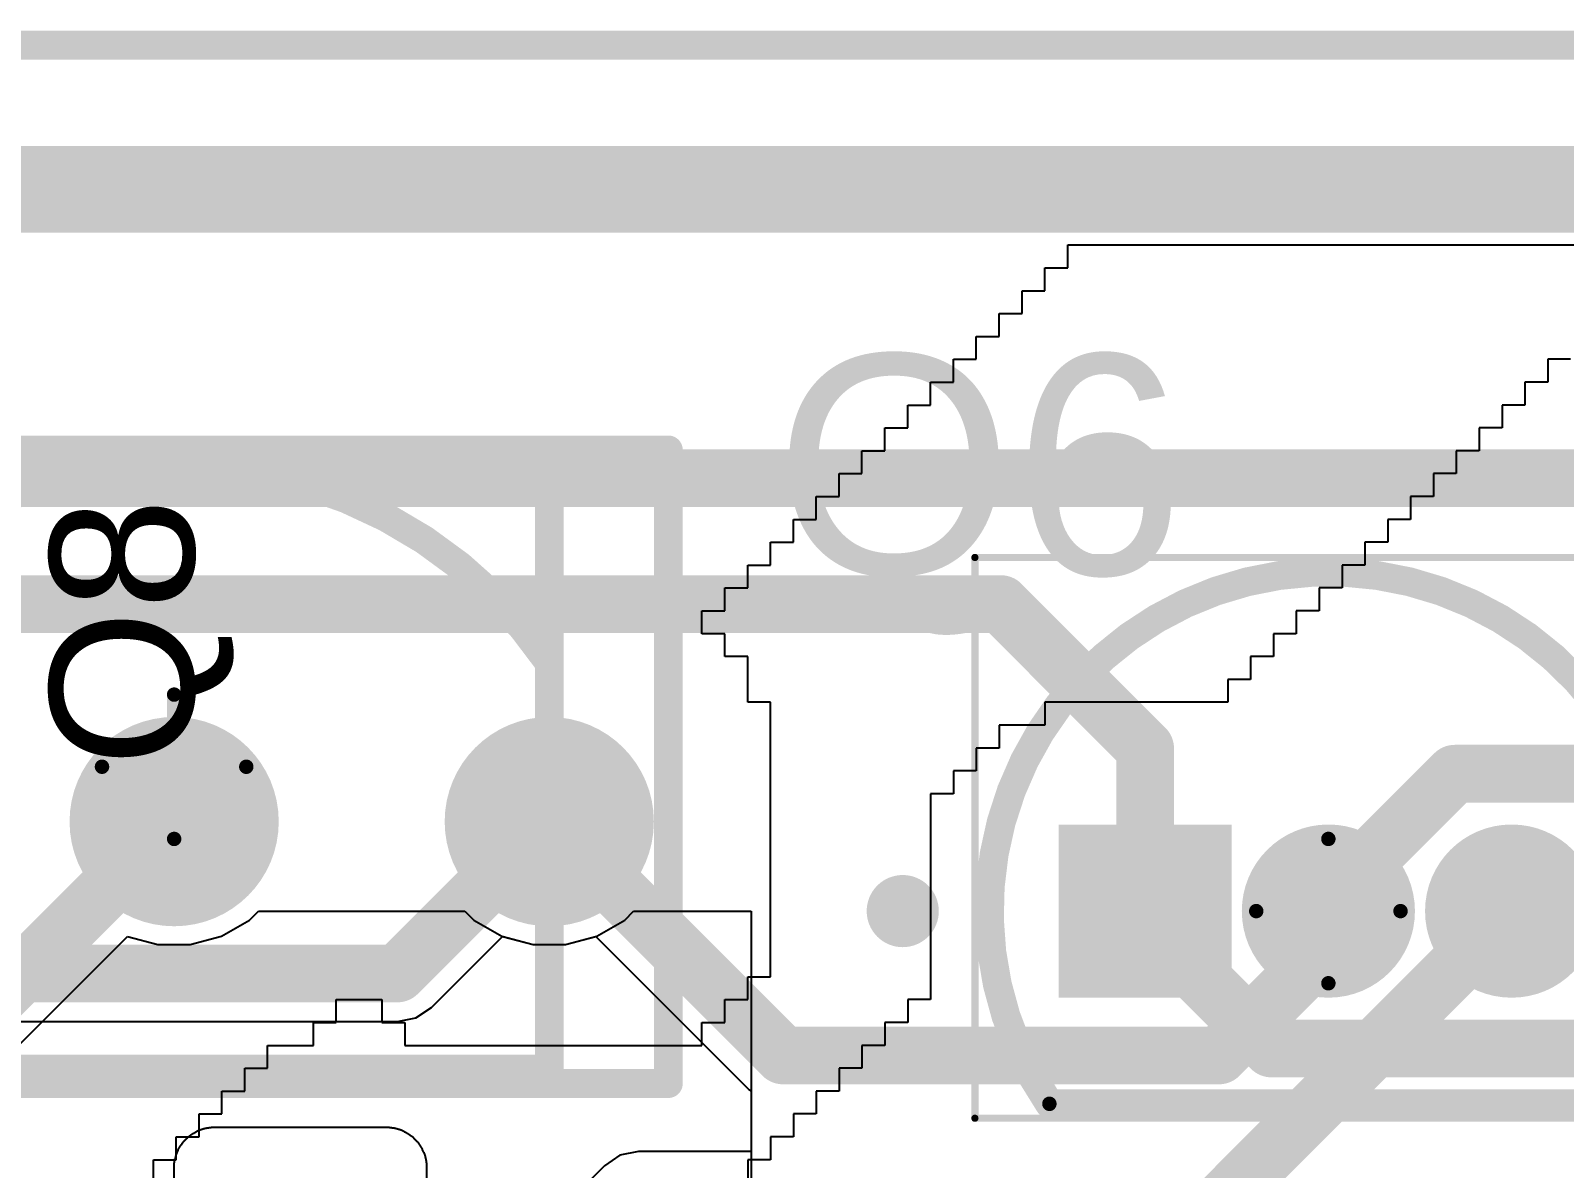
# Model space of a CAD drawing. Header units: inches. Extents: x 1.37 to 7.44, y 1.69 to 5.2.
# Drawn here: x 5.7483 to 6.1667, y 4.8905 to 5.2008 of the extents above; entities that cross this region are included whole.
import ezdxf

# ---------------------------------------------------------------- set-up
doc = ezdxf.new("R2010")
doc.units = ezdxf.units.IN
doc.header["$MEASUREMENT"] = 0
for name, color, linetype in [('Board', 216, 'Continuous'), ('Bottom Layer', 5, 'Continuous'), ('Bottom Overlay', 54, 'Continuous'), ('Bottom Solder', 6, 'Continuous'), ('Multi-Layer', 9, 'Continuous'), ('Pad Holes', 156, 'Continuous'), ('Top 3D Body', 56, 'Continuous'), ('Top Assembly', 56, 'Continuous'), ('Top Component Center', 56, 'Continuous'), ('Top Courtyard', 56, 'Continuous'), ('Top Layer', 1, 'Continuous'), ('Top Overlay', 2, 'Continuous'), ('Top Solder', 216, 'Continuous')]:
    doc.layers.add(name, color=color, linetype=linetype)
doc.styles.add('Arial', font='', dxfattribs={"height": 0.2})
doc.styles.get('Arial').set_extended_font_data('Arial')

# ---------------------------------------------------------------- blocks, each defined once
blk = doc.blocks.new('FP_135AR_MFG_6')
at = {"layer": 'Bottom Layer'}
blk.add_hatch(color=5, dxfattribs=at).paths.add_polyline_path([(-0.0435039, 0.1309055), (0.0135827, 0.1309055), (0.0135827, 0.0738189), (-0.0435039, 0.0738189)])
h = blk.add_hatch(color=5, dxfattribs=at)
edge = h.paths.add_edge_path()
edge.add_arc((-0.0149606, 0), 0.0285433, 0, 360)
h = blk.add_hatch(color=5, dxfattribs=at)
edge = h.paths.add_edge_path()
edge.add_arc((-0.0149606, -0.1023622), 0.0285433, 0, 360)
at = {"layer": 'Bottom Solder'}
blk.add_hatch(color=6, dxfattribs=at).paths.add_polyline_path([(-0.0435039, 0.1309055), (0.0135827, 0.1309055), (0.0135827, 0.0738189), (-0.0435039, 0.0738189)])
h = blk.add_hatch(color=6, dxfattribs=at)
edge = h.paths.add_edge_path()
edge.add_arc((-0.0149606, 0), 0.0285433, 0, 360)
h = blk.add_hatch(color=6, dxfattribs=at)
edge = h.paths.add_edge_path()
edge.add_arc((-0.0149606, -0.1023622), 0.0285433, 0, 360)
at = {"layer": 'Multi-Layer'}
blk.add_hatch(color=9, dxfattribs=at).paths.add_polyline_path([(-0.0435039, 0.1309055), (0.0135827, 0.1309055), (0.0135827, 0.0738189), (-0.0435039, 0.0738189)])
h = blk.add_hatch(color=9, dxfattribs=at)
edge = h.paths.add_edge_path()
edge.add_arc((-0.0149606, 0), 0.0285433, 0, 360)
h = blk.add_hatch(color=9, dxfattribs=at)
edge = h.paths.add_edge_path()
edge.add_arc((-0.0149606, -0.1023622), 0.0285433, 0, 360)
at = {"layer": 'Pad Holes'}
h = blk.add_hatch(color=7, dxfattribs=at)
edge = h.paths.add_edge_path()
edge.add_arc((-0.0149606, 0.1023622), 0.0187008, 0, 360)
h = blk.add_hatch(color=7, dxfattribs=at)
edge = h.paths.add_edge_path()
edge.add_arc((-0.0149606, 0), 0.0187008, 0, 360)
h = blk.add_hatch(color=7, dxfattribs=at)
edge = h.paths.add_edge_path()
edge.add_arc((-0.0149606, -0.1023622), 0.0187008, 0, 360)
at = {"layer": 'Top Layer'}
blk.add_hatch(color=1, dxfattribs=at).paths.add_polyline_path([(-0.0435039, 0.1309055), (0.0135827, 0.1309055), (0.0135827, 0.0738189), (-0.0435039, 0.0738189)])
h = blk.add_hatch(color=1, dxfattribs=at)
edge = h.paths.add_edge_path()
edge.add_arc((-0.0149606, 0), 0.0285433, 0, 360)
h = blk.add_hatch(color=1, dxfattribs=at)
edge = h.paths.add_edge_path()
edge.add_arc((-0.0149606, -0.1023622), 0.0285433, 0, 360)
at = {"layer": 'Top Solder'}
blk.add_hatch(color=216, dxfattribs=at).paths.add_polyline_path([(-0.0435039, 0.1309055), (0.0135827, 0.1309055), (0.0135827, 0.0738189), (-0.0435039, 0.0738189)])
h = blk.add_hatch(color=216, dxfattribs=at)
edge = h.paths.add_edge_path()
edge.add_arc((-0.0149606, 0), 0.0285433, 0, 360)
h = blk.add_hatch(color=216, dxfattribs=at)
edge = h.paths.add_edge_path()
edge.add_arc((-0.0149606, -0.1023622), 0.0285433, 0, 360)
at = {"layer": 'Top 3D Body'}
for points in [[(-0.0824803, 0.1023622, 0.007874, 0.007874, 0), (-0.0824803, -0.1023622, 0.007874, 0.007874, 0)], [(-0.0824803, 0.1023622, 0.007874, 0.007874, 0), (0.0824803, 0.1023622, 0.007874, 0.007874, 0)], [(0.0824803, 0.1023622, 0.007874, 0.007874, 0), (0.0824803, -0.1023622, 0.007874, 0.007874, 0)], [(-0.0824803, -0.1023622, 0.007874, 0.007874, 0), (0.0824803, -0.1023622, 0.007874, 0.007874, 0)]]:
    blk.add_lwpolyline(points, format="xyseb", dxfattribs=at)
for points in [[(-0.0844488, 0.1023622, 0.003937, 0.003937, 1), (-0.0805118, 0.1023622, 0.003937, 0.003937, 1)], [(-0.0844488, 0.1023622, 0.003937, 0.003937, 1), (-0.0805118, 0.1023622, 0.003937, 0.003937, 1)], [(0.0805118, 0.1023622, 0.003937, 0.003937, 1), (0.0844488, 0.1023622, 0.003937, 0.003937, 1)], [(0.0805118, 0.1023622, 0.003937, 0.003937, 1), (0.0844488, 0.1023622, 0.003937, 0.003937, 1)], [(-0.0844488, -0.1023622, 0.003937, 0.003937, 1), (-0.0805118, -0.1023622, 0.003937, 0.003937, 1)], [(-0.0844488, -0.1023622, 0.003937, 0.003937, 1), (-0.0805118, -0.1023622, 0.003937, 0.003937, 1)], [(0.0805118, -0.1023622, 0.003937, 0.003937, 1), (0.0844488, -0.1023622, 0.003937, 0.003937, 1)], [(0.0805118, -0.1023622, 0.003937, 0.003937, 1), (0.0844488, -0.1023622, 0.003937, 0.003937, 1)]]:
    blk.add_lwpolyline(points, format="xyseb", close=True, dxfattribs=at)
at = {"layer": 'Top Assembly'}
for points in [[(-0.0864173, 0.1348425, 0.007874, 0.007874, 0), (-0.0864173, -0.1348425, 0.007874, 0.007874, 0)], [(-0.0864173, 0.1348425, 0.007874, 0.007874, 0), (0.0864173, 0.1348425, 0.007874, 0.007874, 0)], [(0.0864173, 0.1348425, 0.007874, 0.007874, 0), (0.0864173, -0.1348425, 0.007874, 0.007874, 0)], [(-0.0864173, -0.1348425, 0.007874, 0.007874, 0), (0.0864173, -0.1348425, 0.007874, 0.007874, 0)]]:
    blk.add_lwpolyline(points, format="xyseb", dxfattribs=at)
for points in [[(-0.0883858, 0.1348425, 0.003937, 0.003937, 1), (-0.0844488, 0.1348425, 0.003937, 0.003937, 1)], [(-0.0883858, 0.1348425, 0.003937, 0.003937, 1), (-0.0844488, 0.1348425, 0.003937, 0.003937, 1)], [(0.0844488, 0.1348425, 0.003937, 0.003937, 1), (0.0883858, 0.1348425, 0.003937, 0.003937, 1)], [(0.0844488, 0.1348425, 0.003937, 0.003937, 1), (0.0883858, 0.1348425, 0.003937, 0.003937, 1)], [(-0.0883858, -0.1348425, 0.003937, 0.003937, 1), (-0.0844488, -0.1348425, 0.003937, 0.003937, 1)], [(-0.0883858, -0.1348425, 0.003937, 0.003937, 1), (-0.0844488, -0.1348425, 0.003937, 0.003937, 1)], [(0.0844488, -0.1348425, 0.003937, 0.003937, 1), (0.0883858, -0.1348425, 0.003937, 0.003937, 1)], [(0.0844488, -0.1348425, 0.003937, 0.003937, 1), (0.0883858, -0.1348425, 0.003937, 0.003937, 1)]]:
    blk.add_lwpolyline(points, format="xyseb", close=True, dxfattribs=at)
at = {"layer": 'Top Component Center'}
for points in [[(0, 0.019685, 0.003937, 0.003937, 0), (0, -0.019685, 0.003937, 0.003937, 0)], [(-0.019685, 0, 0.003937, 0.003937, 0), (0.019685, 0, 0.003937, 0.003937, 0)]]:
    blk.add_lwpolyline(points, format="xyseb", dxfattribs=at)
for points in [[(-0.0009842, 0.019685, 0.0019685, 0.0019685, 1), (0.0009842, 0.019685, 0.0019685, 0.0019685, 1)], [(-0.0206692, 0, 0.0019685, 0.0019685, 1), (-0.0187008, 0, 0.0019685, 0.0019685, 1)], [(0.0187008, 0, 0.0019685, 0.0019685, 1), (0.0206692, 0, 0.0019685, 0.0019685, 1)], [(-0.0009842, -0.019685, 0.0019685, 0.0019685, 1), (0.0009842, -0.019685, 0.0019685, 0.0019685, 1)]]:
    blk.add_lwpolyline(points, format="xyseb", close=True, dxfattribs=at)
at = {"layer": 'Top Courtyard'}
for points in [[(-0.0864173, 0.1348425, 0.007874, 0.007874, 0), (-0.0864173, -0.1348425, 0.007874, 0.007874, 0)], [(-0.0864173, 0.1348425, 0.007874, 0.007874, 0), (0.0864173, 0.1348425, 0.007874, 0.007874, 0)], [(0.0864173, 0.1348425, 0.007874, 0.007874, 0), (0.0864173, -0.1348425, 0.007874, 0.007874, 0)], [(-0.0864173, -0.1348425, 0.007874, 0.007874, 0), (0.0864173, -0.1348425, 0.007874, 0.007874, 0)]]:
    blk.add_lwpolyline(points, format="xyseb", dxfattribs=at)
for points in [[(-0.0883858, 0.1348425, 0.003937, 0.003937, 1), (-0.0844488, 0.1348425, 0.003937, 0.003937, 1)], [(-0.0883858, 0.1348425, 0.003937, 0.003937, 1), (-0.0844488, 0.1348425, 0.003937, 0.003937, 1)], [(0.0844488, 0.1348425, 0.003937, 0.003937, 1), (0.0883858, 0.1348425, 0.003937, 0.003937, 1)], [(0.0844488, 0.1348425, 0.003937, 0.003937, 1), (0.0883858, 0.1348425, 0.003937, 0.003937, 1)], [(-0.0883858, -0.1348425, 0.003937, 0.003937, 1), (-0.0844488, -0.1348425, 0.003937, 0.003937, 1)], [(-0.0883858, -0.1348425, 0.003937, 0.003937, 1), (-0.0844488, -0.1348425, 0.003937, 0.003937, 1)], [(0.0844488, -0.1348425, 0.003937, 0.003937, 1), (0.0883858, -0.1348425, 0.003937, 0.003937, 1)], [(0.0844488, -0.1348425, 0.003937, 0.003937, 1), (0.0883858, -0.1348425, 0.003937, 0.003937, 1)]]:
    blk.add_lwpolyline(points, format="xyseb", close=True, dxfattribs=at)
at = {"layer": 'Top Overlay'}
for points in [[(-0.0824803, 0.1023622, 0.007874, 0.007874, 0), (-0.0824803, -0.1023622, 0.007874, 0.007874, 0)], [(-0.0824803, 0.1023622, 0.007874, 0.007874, 0), (-0.0582677, 0.1023622, 0.007874, 0.007874, 0)], [(0.0283464, 0.1023621, 0.007874, 0.007874, -0.5275599316019753), (0.0283464, -0.1023621, 0.007874, 0.007874, 0)], [(-0.0824803, -0.1023622, 0.007874, 0.007874, 0), (-0.0582677, -0.1023622, 0.007874, 0.007874, 0)]]:
    blk.add_lwpolyline(points, format="xyseb", dxfattribs=at)
for points in [[(-0.0844488, 0.1023622, 0.003937, 0.003937, 1), (-0.0805118, 0.1023622, 0.003937, 0.003937, 1)], [(-0.0844488, 0.1023622, 0.003937, 0.003937, 1), (-0.0805118, 0.1023622, 0.003937, 0.003937, 1)], [(-0.0602362, 0.1023622, 0.003937, 0.003937, 1), (-0.0562992, 0.1023622, 0.003937, 0.003937, 1)], [(0.0263779, 0.1023621, 0.003937, 0.003937, 1), (0.0303149, 0.1023621, 0.003937, 0.003937, 1)], [(-0.0844488, -0.1023622, 0.003937, 0.003937, 1), (-0.0805118, -0.1023622, 0.003937, 0.003937, 1)], [(-0.0844488, -0.1023622, 0.003937, 0.003937, 1), (-0.0805118, -0.1023622, 0.003937, 0.003937, 1)], [(-0.0602362, -0.1023622, 0.003937, 0.003937, 1), (-0.0562992, -0.1023622, 0.003937, 0.003937, 1)], [(0.0263779, -0.1023621, 0.003937, 0.003937, 1), (0.0303149, -0.1023621, 0.003937, 0.003937, 1)]]:
    blk.add_lwpolyline(points, format="xyseb", close=True, dxfattribs=at)
at = {"layer": 'Top Assembly', "style": 'Arial'}
blk.add_text('Q8', height=0.0393701, dxfattribs=at).set_placement((0, -0.0054456))
blk = doc.blocks.new('ONSC_TO_92_3_29_11_8')
at = {"layer": 'Bottom Layer'}
blk.add_hatch(color=5, dxfattribs=at).paths.add_polyline_path([(-0.0293307, -0.0206693), (-0.0706693, -0.0206693), (-0.0706693, 0.0206693), (-0.0293307, 0.0206693)])
h = blk.add_hatch(color=5, dxfattribs=at)
edge = h.paths.add_edge_path()
edge.add_arc((0, 0), 0.0206693, 0, 360)
h = blk.add_hatch(color=5, dxfattribs=at)
edge = h.paths.add_edge_path()
edge.add_arc((0.05, 0), 0.0206693, 0, 360)
at = {"layer": 'Bottom Solder'}
blk.add_hatch(color=6, dxfattribs=at).paths.add_polyline_path([(-0.0263779, -0.0236221), (-0.0736221, -0.0236221), (-0.0736221, 0.0236221), (-0.0263779, 0.0236221)])
h = blk.add_hatch(color=6, dxfattribs=at)
edge = h.paths.add_edge_path()
edge.add_arc((0, 0), 0.0236221, 0, 360)
h = blk.add_hatch(color=6, dxfattribs=at)
edge = h.paths.add_edge_path()
edge.add_arc((0.05, 0), 0.0236221, 0, 360)
at = {"layer": 'Multi-Layer'}
blk.add_hatch(color=9, dxfattribs=at).paths.add_polyline_path([(-0.0293307, -0.0206693), (-0.0706693, -0.0206693), (-0.0706693, 0.0206693), (-0.0293307, 0.0206693)])
h = blk.add_hatch(color=9, dxfattribs=at)
edge = h.paths.add_edge_path()
edge.add_arc((0, 0), 0.0206693, 0, 360)
h = blk.add_hatch(color=9, dxfattribs=at)
edge = h.paths.add_edge_path()
edge.add_arc((0.05, 0), 0.0206693, 0, 360)
at = {"layer": 'Pad Holes'}
h = blk.add_hatch(color=7, dxfattribs=at)
edge = h.paths.add_edge_path()
edge.add_arc((-0.05, 0), 0.015748, 0, 360)
h = blk.add_hatch(color=7, dxfattribs=at)
edge = h.paths.add_edge_path()
edge.add_arc((0, 0), 0.015748, 0, 360)
h = blk.add_hatch(color=7, dxfattribs=at)
edge = h.paths.add_edge_path()
edge.add_arc((0.05, 0), 0.015748, 0, 360)
at = {"layer": 'Top Layer'}
blk.add_hatch(color=1, dxfattribs=at).paths.add_polyline_path([(-0.0293307, -0.0206693), (-0.0706693, -0.0206693), (-0.0706693, 0.0206693), (-0.0293307, 0.0206693)])
h = blk.add_hatch(color=1, dxfattribs=at)
edge = h.paths.add_edge_path()
edge.add_arc((0, 0), 0.0206693, 0, 360)
h = blk.add_hatch(color=1, dxfattribs=at)
edge = h.paths.add_edge_path()
edge.add_arc((0.05, 0), 0.0206693, 0, 360)
at = {"layer": 'Top Solder'}
blk.add_hatch(color=216, dxfattribs=at).paths.add_polyline_path([(-0.0263779, -0.0236221), (-0.0736221, -0.0236221), (-0.0736221, 0.0236221), (-0.0263779, 0.0236221)])
h = blk.add_hatch(color=216, dxfattribs=at)
edge = h.paths.add_edge_path()
edge.add_arc((0, 0), 0.0236221, 0, 360)
h = blk.add_hatch(color=216, dxfattribs=at)
edge = h.paths.add_edge_path()
edge.add_arc((0.05, 0), 0.0236221, 0, 360)
at = {"layer": 'Top 3D Body'}
for points in [[(-0.0761282, -0.0525774, 0.003937, 0.003937, -1.90576780949192), (0.0761368, -0.052565, 0.003937, 0.003937, 0)], [(-0.0761282, -0.0525591, 0.003937, 0.003937, 0), (0.0761282, -0.0525591, 0.003937, 0.003937, 0)]]:
    blk.add_lwpolyline(points, format="xyseb", dxfattribs=at)
for points in [[(-0.0771124, -0.0525591, 0.0019685, 0.0019685, 1), (-0.075144, -0.0525591, 0.0019685, 0.0019685, 1)], [(-0.0771124, -0.0525774, 0.0019685, 0.0019685, 1), (-0.075144, -0.0525774, 0.0019685, 0.0019685, 1)], [(0.075144, -0.0525591, 0.0019685, 0.0019685, 1), (0.0771124, -0.0525591, 0.0019685, 0.0019685, 1)], [(0.0751526, -0.052565, 0.0019685, 0.0019685, 1), (0.077121, -0.052565, 0.0019685, 0.0019685, 1)]]:
    blk.add_lwpolyline(points, format="xyseb", close=True, dxfattribs=at)
at = {"layer": 'Top Courtyard'}
for points in [[(-0.0964567, 0.0964567, 0.0019685, 0.0019685, 0), (0.0964567, 0.0964567, 0.0019685, 0.0019685, 0)], [(-0.0964567, -0.0564961, 0.0019685, 0.0019685, 0), (-0.0964567, 0.0964567, 0.0019685, 0.0019685, 0)], [(0.0964567, -0.0564961, 0.0019685, 0.0019685, 0), (0.0964567, 0.0964567, 0.0019685, 0.0019685, 0)], [(0, -0.019685, 0.003937, 0.003937, 0), (0, 0.019685, 0.003937, 0.003937, 0)], [(-0.019685, 0, 0.003937, 0.003937, 0), (0.019685, 0, 0.003937, 0.003937, 0)], [(-0.0964567, -0.0564961, 0.0019685, 0.0019685, 0), (0.0964567, -0.0564961, 0.0019685, 0.0019685, 0)]]:
    blk.add_lwpolyline(points, format="xyseb", dxfattribs=at)
for points in [[(-0.0969488, 0.0964567, 0.0009842, 0.0009842, 1), (-0.0959646, 0.0964567, 0.0009842, 0.0009842, 1)], [(-0.0969488, 0.0964567, 0.0009842, 0.0009842, 1), (-0.0959646, 0.0964567, 0.0009842, 0.0009842, 1)], [(0.0959646, 0.0964567, 0.0009842, 0.0009842, 1), (0.0969488, 0.0964567, 0.0009842, 0.0009842, 1)], [(0.0959646, 0.0964567, 0.0009842, 0.0009842, 1), (0.0969488, 0.0964567, 0.0009842, 0.0009842, 1)], [(-0.0009842, 0.019685, 0.0019685, 0.0019685, 1), (0.0009842, 0.019685, 0.0019685, 0.0019685, 1)], [(-0.0206692, 0, 0.0019685, 0.0019685, 1), (-0.0187008, 0, 0.0019685, 0.0019685, 1)], [(0.0187008, 0, 0.0019685, 0.0019685, 1), (0.0206692, 0, 0.0019685, 0.0019685, 1)], [(-0.0009842, -0.019685, 0.0019685, 0.0019685, 1), (0.0009842, -0.019685, 0.0019685, 0.0019685, 1)], [(-0.0969488, -0.0564961, 0.0009842, 0.0009842, 1), (-0.0959646, -0.0564961, 0.0009842, 0.0009842, 1)], [(-0.0969488, -0.0564961, 0.0009842, 0.0009842, 1), (-0.0959646, -0.0564961, 0.0009842, 0.0009842, 1)], [(0.0959646, -0.0564961, 0.0009842, 0.0009842, 1), (0.0969488, -0.0564961, 0.0009842, 0.0009842, 1)], [(0.0959646, -0.0564961, 0.0009842, 0.0009842, 1), (0.0969488, -0.0564961, 0.0009842, 0.0009842, 1)]]:
    blk.add_lwpolyline(points, format="xyseb", close=True, dxfattribs=at)
at = {"layer": 'Top Overlay'}
for points in [[(-0.0761282, -0.0525774, 0.007874, 0.007874, -1.90576780949192), (0.0761368, -0.052565, 0.007874, 0.007874, 0)], [(-0.0761282, -0.0525591, 0.007874, 0.007874, 0), (0.0761282, -0.0525591, 0.007874, 0.007874, 0)]]:
    blk.add_lwpolyline(points, format="xyseb", dxfattribs=at)
for points in [[(-0.1112204, 0, 0.0098425, 0.0098425, 1), (-0.121063, 0, 0.0098425, 0.0098425, 1)], [(-0.1235236, 0, 0.0049212, 0.0049212, 1), (-0.1186024, 0, 0.0049212, 0.0049212, 1)], [(-0.113681, 0, 0.0049212, 0.0049212, 1), (-0.1087598, 0, 0.0049212, 0.0049212, 1)], [(-0.0780967, -0.0525591, 0.003937, 0.003937, 1), (-0.0741597, -0.0525591, 0.003937, 0.003937, 1)], [(-0.0780967, -0.0525774, 0.003937, 0.003937, 1), (-0.0741597, -0.0525774, 0.003937, 0.003937, 1)], [(0.0741597, -0.0525591, 0.003937, 0.003937, 1), (0.0780967, -0.0525591, 0.003937, 0.003937, 1)], [(0.0741683, -0.052565, 0.003937, 0.003937, 1), (0.0781053, -0.052565, 0.003937, 0.003937, 1)]]:
    blk.add_lwpolyline(points, format="xyseb", close=True, dxfattribs=at)

msp = doc.modelspace()

# ---------------------------------------------------------------- linework, layer by layer
at = {"layer": 'Board'}
msp.add_lwpolyline([(3.8188976, 5.1968504, 0.007874, 0.007874, 0), (7.4409449, 5.1968504, 0.007874, 0.007874, 0)], format="xyseb", dxfattribs=at)
at = {"layer": 'Bottom Layer'}
for p, q in [((5.8576281, 4.9343405), (5.8770162, 4.9537286)), ((5.8770162, 4.9537286), (5.8853477, 4.9514961)), ((5.8853477, 4.9514961), (5.8941799, 4.9514961)), ((5.8941799, 4.9514961), (5.9025114, 4.9537286)), ((5.9025114, 4.9537286), (5.9442618, 4.9119782)), ((5.8533697, 4.9314951), (5.8576281, 4.9343405)), ((5.5181889, 4.9304959), (5.8483465, 4.9304959)), ((5.8483465, 4.9304959), (5.8533697, 4.9314951)), ((5.9442618, 4.9119782), (5.9448819, 4.9115639)), ((5.9448819, 4.9115639), (5.9448819, 4.895016)), ((5.9090538, 4.8940168), (5.9047954, 4.8911715)), ((5.914077, 4.895016), (5.9090538, 4.8940168)), ((5.9448819, 4.895016), (5.914077, 4.895016)), ((5.9047954, 4.8911715), (5.5646847, 4.5510607))]:
    msp.add_line(p, q, dxfattribs=at)
for points in [[(4.6956693, 5.0787402, 0.015748, 0.015748, 0), (7.1259843, 5.0787402, 0.015748, 0.015748, 0)], [(5.201188, 5.0443701, 0.015748, 0.015748, 0), (6.0130128, 5.0443701, 0.015748, 0.015748, 0)], [(6.0130128, 5.0443701, 0.015748, 0.015748, 0), (6.0523622, 5.0050207, 0.015748, 0.015748, 0)], [(6.0523622, 4.9606299, 0.015748, 0.015748, 0), (6.0523622, 5.0050207, 0.015748, 0.015748, 0)], [(5.8483465, 4.9436221, 0.015748, 0.015748, 0), (5.8897638, 4.9850394, 0.015748, 0.015748, 0)], [(5.8897638, 4.9850394, 0.015748, 0.015748, 0), (5.9535434, 4.9212598, 0.015748, 0.015748, 0)], [(6.0736221, 4.8818898, 0.015748, 0.015748, 0), (6.1523621, 4.9606298, 0.015748, 0.015748, 0)], [(6.0974657, 4.9557334, 0.015748, 0.015748, 0), (6.1023622, 4.9606299, 0.015748, 0.015748, 0)], [(6.1523621, 4.9606298, 0.015748, 0.015748, 0), (6.1523622, 4.9606298, 0.015748, 0.015748, 0)], [(6.0974657, 4.9461883, 0.015748, 0.015748, 0), (6.0974657, 4.9557334, 0.015748, 0.015748, 0)], [(5.5181889, 4.9436221, 0.015748, 0.015748, 0), (5.8483465, 4.9436221, 0.015748, 0.015748, 0)], [(6.0725372, 4.9212598, 0.015748, 0.015748, 0), (6.0974657, 4.9461883, 0.015748, 0.015748, 0)], [(5.9535434, 4.9212598, 0.015748, 0.015748, 0), (6.0725372, 4.9212598, 0.015748, 0.015748, 0)]]:
    msp.add_lwpolyline(points, format="xyseb", dxfattribs=at)
for points in [[(6.0090758, 5.0443701, 0.007874, 0.007874, 1), (6.0169498, 5.0443701, 0.007874, 0.007874, 1)], [(6.0090758, 5.0443701, 0.007874, 0.007874, 1), (6.0169498, 5.0443701, 0.007874, 0.007874, 1)], [(6.0484252, 5.0050207, 0.007874, 0.007874, 1), (6.0562992, 5.0050207, 0.007874, 0.007874, 1)], [(6.0484252, 5.0050207, 0.007874, 0.007874, 1), (6.0562992, 5.0050207, 0.007874, 0.007874, 1)], [(5.8858268, 4.9850394, 0.007874, 0.007874, 1), (5.8937008, 4.9850394, 0.007874, 0.007874, 1)], [(5.8858268, 4.9850394, 0.007874, 0.007874, 1), (5.8937008, 4.9850394, 0.007874, 0.007874, 1)], [(6.0484252, 4.9606299, 0.007874, 0.007874, 1), (6.0562992, 4.9606299, 0.007874, 0.007874, 1)], [(6.0984252, 4.9606299, 0.007874, 0.007874, 1), (6.1062992, 4.9606299, 0.007874, 0.007874, 1)], [(6.1484251, 4.9606298, 0.007874, 0.007874, 1), (6.1562991, 4.9606298, 0.007874, 0.007874, 1)], [(6.1484251, 4.9606298, 0.007874, 0.007874, 1), (6.1562991, 4.9606298, 0.007874, 0.007874, 1)], [(6.1484252, 4.9606298, 0.007874, 0.007874, 1), (6.1562992, 4.9606298, 0.007874, 0.007874, 1)], [(6.0935287, 4.9557334, 0.007874, 0.007874, 1), (6.1014027, 4.9557334, 0.007874, 0.007874, 1)], [(6.0935287, 4.9557334, 0.007874, 0.007874, 1), (6.1014027, 4.9557334, 0.007874, 0.007874, 1)], [(5.8444095, 4.9436221, 0.007874, 0.007874, 1), (5.8522835, 4.9436221, 0.007874, 0.007874, 1)], [(5.8444095, 4.9436221, 0.007874, 0.007874, 1), (5.8522835, 4.9436221, 0.007874, 0.007874, 1)], [(6.0935287, 4.9461883, 0.007874, 0.007874, 1), (6.1014027, 4.9461883, 0.007874, 0.007874, 1)], [(6.0935287, 4.9461883, 0.007874, 0.007874, 1), (6.1014027, 4.9461883, 0.007874, 0.007874, 1)], [(5.9496064, 4.9212598, 0.007874, 0.007874, 1), (5.9574804, 4.9212598, 0.007874, 0.007874, 1)], [(5.9496064, 4.9212598, 0.007874, 0.007874, 1), (5.9574804, 4.9212598, 0.007874, 0.007874, 1)], [(6.0686002, 4.9212598, 0.007874, 0.007874, 1), (6.0764742, 4.9212598, 0.007874, 0.007874, 1)], [(6.0686002, 4.9212598, 0.007874, 0.007874, 1), (6.0764742, 4.9212598, 0.007874, 0.007874, 1)]]:
    msp.add_lwpolyline(points, format="xyseb", close=True, dxfattribs=at)
at = {"layer": 'Bottom Overlay'}
for p, q in [((6.0312369, 5.1360941), (6.0312369, 5.1423317)), ((6.0312369, 5.1423317), (6.1934157, 5.1423317)), ((6.0249992, 5.1298565), (6.0249992, 5.1360941)), ((6.0249992, 5.1360941), (6.0312369, 5.1360941)), ((6.0187616, 5.1236188), (6.0187616, 5.1298565)), ((6.0187616, 5.1298565), (6.0249992, 5.1298565)), ((6.0125239, 5.1173812), (6.0125239, 5.1236188)), ((6.0125239, 5.1236188), (6.0187616, 5.1236188)), ((6.0062863, 5.1111435), (6.0062863, 5.1173812)), ((6.0062863, 5.1173812), (6.0125239, 5.1173812)), ((6.0000486, 5.1049059), (6.0000486, 5.1111435)), ((6.0000486, 5.1111435), (6.0062863, 5.1111435)), ((6.1684651, 5.1111435), (6.1622274, 5.1111435)), ((6.1622274, 5.1111435), (6.1622274, 5.1049059)), ((5.993811, 5.0986682), (5.993811, 5.1049059)), ((5.993811, 5.1049059), (6.0000486, 5.1049059)), ((6.1622274, 5.1049059), (6.1559898, 5.1049059)), ((6.1559898, 5.1049059), (6.1559898, 5.0986682)), ((5.9875733, 5.0924306), (5.9875733, 5.0986682)), ((5.9875733, 5.0986682), (5.993811, 5.0986682)), ((6.1559898, 5.0986682), (6.1497521, 5.0986682)), ((6.1497521, 5.0986682), (6.1497521, 5.0924306)), ((5.9813357, 5.0861929), (5.9813357, 5.0924306)), ((5.9813357, 5.0924306), (5.9875733, 5.0924306)), ((6.1497521, 5.0924306), (6.1435145, 5.0924306)), ((6.1435145, 5.0924306), (6.1435145, 5.0861929)), ((5.975098, 5.0799553), (5.975098, 5.0861929)), ((5.975098, 5.0861929), (5.9813357, 5.0861929)), ((6.1435145, 5.0861929), (6.1372768, 5.0861929)), ((6.1372768, 5.0861929), (6.1372768, 5.0799553)), ((5.9688604, 5.0737176), (5.9688604, 5.0799553)), ((5.9688604, 5.0799553), (5.975098, 5.0799553)), ((6.1372768, 5.0799553), (6.1310392, 5.0799553)), ((6.1310392, 5.0799553), (6.1310392, 5.0737176)), ((5.9626228, 5.06748), (5.9626228, 5.0737176)), ((5.9626228, 5.0737176), (5.9688604, 5.0737176)), ((6.1310392, 5.0737176), (6.1248016, 5.0737176)), ((6.1248016, 5.0737176), (6.1248016, 5.06748)), ((5.9563851, 5.0612423), (5.9563851, 5.06748)), ((5.9563851, 5.06748), (5.9626228, 5.06748)), ((6.1248016, 5.06748), (6.1185639, 5.06748)), ((6.1185639, 5.06748), (6.1185639, 5.0612423)), ((5.9501475, 5.0550047), (5.9501475, 5.0612423)), ((5.9501475, 5.0612423), (5.9563851, 5.0612423)), ((6.1185639, 5.0612423), (6.1123263, 5.0612423)), ((6.1123263, 5.0612423), (6.1123263, 5.0550047)), ((5.9439098, 5.0487671), (5.9439098, 5.0550047)), ((5.9439098, 5.0550047), (5.9501475, 5.0550047)), ((6.1123263, 5.0550047), (6.1060886, 5.0550047)), ((6.1060886, 5.0550047), (6.1060886, 5.0487671)), ((5.9376722, 5.0425294), (5.9376722, 5.0487671)), ((5.9376722, 5.0487671), (5.9439098, 5.0487671)), ((6.1060886, 5.0487671), (6.099851, 5.0487671)), ((6.099851, 5.0487671), (6.099851, 5.0425294)), ((5.9314345, 5.0362918), (5.9314345, 5.0425294)), ((5.9314345, 5.0425294), (5.9376722, 5.0425294)), ((6.099851, 5.0425294), (6.0936133, 5.0425294)), ((6.0936133, 5.0425294), (6.0936133, 5.0362918)), ((5.9376722, 5.0362918), (5.9314345, 5.0362918)), ((5.9376722, 5.0300541), (5.9376722, 5.0362918)), ((6.0936133, 5.0362918), (6.0873757, 5.0362918)), ((6.0873757, 5.0362918), (6.0873757, 5.0300541)), ((5.9439098, 5.0300541), (5.9376722, 5.0300541)), ((5.9439098, 5.0175788), (5.9439098, 5.0300541)), ((6.0873757, 5.0300541), (6.081138, 5.0300541)), ((6.081138, 5.0300541), (6.081138, 5.0238165)), ((6.081138, 5.0238165), (6.0749004, 5.0238165)), ((6.0749004, 5.0238165), (6.0749004, 5.0175788)), ((5.9501475, 5.0175788), (5.9439098, 5.0175788)), ((5.9501475, 4.9427271), (5.9501475, 5.0175788)), ((6.0749004, 5.0175788), (6.0249992, 5.0175788)), ((6.0249992, 5.0175788), (6.0249992, 5.0113412)), ((6.0249992, 5.0113412), (6.0125239, 5.0113412)), ((6.0125239, 5.0113412), (6.0125239, 5.0051035)), ((6.0125239, 5.0051035), (6.0062863, 5.0051035)), ((6.0062863, 5.0051035), (6.0062863, 4.9988659)), ((6.0062863, 4.9988659), (6.0000486, 4.9988659)), ((6.0000486, 4.9988659), (6.0000486, 4.9926282)), ((6.0000486, 4.9926282), (5.993811, 4.9926282)), ((5.993811, 4.9926282), (5.993811, 4.9364894)), ((5.9439098, 4.9364894), (5.9439098, 4.9427271)), ((5.9439098, 4.9427271), (5.9501475, 4.9427271)), ((5.8316322, 4.9302518), (5.8316322, 4.9364894)), ((5.8316322, 4.9364894), (5.8441075, 4.9364894)), ((5.8441075, 4.9364894), (5.8441075, 4.9302518)), ((5.9376722, 4.9302518), (5.9376722, 4.9364894)), ((5.9376722, 4.9364894), (5.9439098, 4.9364894)), ((5.993811, 4.9364894), (5.9875733, 4.9364894)), ((5.9875733, 4.9364894), (5.9875733, 4.9302518)), ((5.8253945, 4.9240141), (5.8253945, 4.9302518)), ((5.8253945, 4.9302518), (5.8316322, 4.9302518)), ((5.8441075, 4.9302518), (5.8503451, 4.9302518)), ((5.8503451, 4.9302518), (5.8503451, 4.9240141)), ((5.9314345, 4.9240141), (5.9314345, 4.9302518)), ((5.9314345, 4.9302518), (5.9376722, 4.9302518)), ((5.9875733, 4.9302518), (5.9813357, 4.9302518)), ((5.9813357, 4.9302518), (5.9813357, 4.9240141)), ((5.8129192, 4.9177765), (5.8129192, 4.9240141)), ((5.8129192, 4.9240141), (5.8253945, 4.9240141)), ((5.8503451, 4.9240141), (5.9314345, 4.9240141)), ((5.9813357, 4.9240141), (5.975098, 4.9240141)), ((5.975098, 4.9240141), (5.975098, 4.9177765)), ((5.8066816, 4.9115388), (5.8066816, 4.9177765)), ((5.8066816, 4.9177765), (5.8129192, 4.9177765)), ((5.975098, 4.9177765), (5.9688604, 4.9177765)), ((5.9688604, 4.9177765), (5.9688604, 4.9115388)), ((5.800444, 4.9053012), (5.800444, 4.9115388)), ((5.800444, 4.9115388), (5.8066816, 4.9115388)), ((5.9688604, 4.9115388), (5.9626228, 4.9115388)), ((5.9626228, 4.9115388), (5.9626228, 4.9053012)), ((5.7942063, 4.8990635), (5.7942063, 4.9053012)), ((5.7942063, 4.9053012), (5.800444, 4.9053012)), ((5.9626228, 4.9053012), (5.9563851, 4.9053012)), ((5.9563851, 4.9053012), (5.9563851, 4.8990635)), ((5.7879687, 4.8928259), (5.7879687, 4.8990635)), ((5.7879687, 4.8990635), (5.7942063, 4.8990635)), ((5.9563851, 4.8990635), (5.9501475, 4.8990635)), ((5.9501475, 4.8990635), (5.9501475, 4.8928259)), ((5.781731, 4.8865883), (5.781731, 4.8928259)), ((5.781731, 4.8928259), (5.7879687, 4.8928259)), ((5.9501475, 4.8928259), (5.9439098, 4.8928259)), ((5.9439098, 4.8928259), (5.9439098, 4.8865883))]:
    msp.add_line(p, q, dxfattribs=at)
at = {"layer": 'Top Layer'}
for p, q in [((5.8079976, 4.9581981), (5.8104294, 4.9606299)), ((5.8104294, 4.9606299), (5.866736, 4.9606299)), ((5.866736, 4.9606299), (5.8691678, 4.9581981)), ((5.9103598, 4.9581981), (5.9127916, 4.9606299)), ((5.9127916, 4.9606299), (5.9448819, 4.9606299)), ((5.9448819, 4.9606299), (5.9448819, 4.8153703)), ((5.8003488, 4.9537821), (5.8079976, 4.9581981)), ((5.8691678, 4.9581981), (5.8768166, 4.9537821)), ((5.902711, 4.9537821), (5.9103598, 4.9581981)), ((5.6935336, 4.8726082), (5.7746541, 4.9537286)), ((5.7746541, 4.9537286), (5.7829855, 4.9514961)), ((5.7829855, 4.9514961), (5.7918177, 4.9514961)), ((5.7918177, 4.9514961), (5.8003488, 4.9537821)), ((5.8768166, 4.9537821), (5.8853477, 4.9514961)), ((5.8853477, 4.9514961), (5.8941799, 4.9514961)), ((5.8941799, 4.9514961), (5.902711, 4.9537821))]:
    msp.add_line(p, q, dxfattribs=at)
for points in [[(6.1023622, 4.963635, 0.015748, 0.015748, 0), (6.1368374, 4.9981102, 0.015748, 0.015748, 0)], [(6.1368374, 4.9981102, 0.015748, 0.015748, 0), (6.3158418, 4.9981102, 0.015748, 0.015748, 0)], [(5.684252, 4.8818898, 0.015748, 0.015748, 0), (5.7874016, 4.9850394, 0.015748, 0.015748, 0)], [(6.0523622, 4.9606299, 0.015748, 0.015748, 0), (6.0612205, 4.9517716, 0.015748, 0.015748, 0)], [(6.1023622, 4.9606299, 0.015748, 0.015748, 0), (6.1023622, 4.963635, 0.015748, 0.015748, 0)], [(6.0612205, 4.948767, 0.015748, 0.015748, 0), (6.0612205, 4.9517716, 0.015748, 0.015748, 0)], [(6.0612205, 4.948767, 0.015748, 0.015748, 0), (6.0868379, 4.9231496, 0.015748, 0.015748, 0)], [(6.0868379, 4.9231496, 0.015748, 0.015748, 0), (6.1842257, 4.9231496, 0.015748, 0.015748, 0)]]:
    msp.add_lwpolyline(points, format="xyseb", dxfattribs=at)
for points in [[(6.1329004, 4.9981102, 0.007874, 0.007874, 1), (6.1407744, 4.9981102, 0.007874, 0.007874, 1)], [(6.1329004, 4.9981102, 0.007874, 0.007874, 1), (6.1407744, 4.9981102, 0.007874, 0.007874, 1)], [(5.7834646, 4.9850394, 0.007874, 0.007874, 1), (5.7913386, 4.9850394, 0.007874, 0.007874, 1)], [(6.0484252, 4.9606299, 0.007874, 0.007874, 1), (6.0562992, 4.9606299, 0.007874, 0.007874, 1)], [(6.0984252, 4.963635, 0.007874, 0.007874, 1), (6.1062992, 4.963635, 0.007874, 0.007874, 1)], [(6.0984252, 4.963635, 0.007874, 0.007874, 1), (6.1062992, 4.963635, 0.007874, 0.007874, 1)], [(6.0984252, 4.9606299, 0.007874, 0.007874, 1), (6.1062992, 4.9606299, 0.007874, 0.007874, 1)], [(6.0572835, 4.9517716, 0.007874, 0.007874, 1), (6.0651575, 4.9517716, 0.007874, 0.007874, 1)], [(6.0572835, 4.9517716, 0.007874, 0.007874, 1), (6.0651575, 4.9517716, 0.007874, 0.007874, 1)], [(6.0572835, 4.948767, 0.007874, 0.007874, 1), (6.0651575, 4.948767, 0.007874, 0.007874, 1)], [(6.0572835, 4.948767, 0.007874, 0.007874, 1), (6.0651575, 4.948767, 0.007874, 0.007874, 1)], [(6.0829009, 4.9231496, 0.007874, 0.007874, 1), (6.0907749, 4.9231496, 0.007874, 0.007874, 1)], [(6.0829009, 4.9231496, 0.007874, 0.007874, 1), (6.0907749, 4.9231496, 0.007874, 0.007874, 1)]]:
    msp.add_lwpolyline(points, format="xyseb", close=True, dxfattribs=at)
at = {"layer": 'Top Overlay'}
for p, q in [((5.7936877, 4.9005559), (5.7936877, 4.900652)), ((5.7936877, 4.900652), (5.79388, 4.900652)), ((5.79388, 4.900652), (5.79388, 4.9007482)), ((5.79388, 4.9007482), (5.7940722, 4.9007482)), ((5.7940722, 4.9007482), (5.7940722, 4.9008443)), ((5.7940722, 4.9008443), (5.7942644, 4.9008443)), ((5.7942644, 4.9008443), (5.7942644, 4.9009404)), ((5.7942644, 4.9009404), (5.7945528, 4.9009404)), ((5.7945528, 4.9009404), (5.7945528, 4.9010365)), ((5.7945528, 4.9010365), (5.7948411, 4.9010365)), ((5.7948411, 4.9010365), (5.7948411, 4.9011326)), ((5.7948411, 4.9011326), (5.7951295, 4.9011326)), ((5.7951295, 4.9011326), (5.7951295, 4.9012288)), ((5.7951295, 4.9012288), (5.7954179, 4.9012288)), ((5.7954179, 4.9012288), (5.7954179, 4.9013249)), ((5.7954179, 4.9013249), (5.7958023, 4.9013249)), ((5.7958023, 4.9013249), (5.7958023, 4.901421)), ((5.7958023, 4.901421), (5.7961868, 4.901421)), ((5.7961868, 4.901421), (5.7961868, 4.9015171)), ((5.7961868, 4.9015171), (5.7968596, 4.9015171)), ((5.7968596, 4.9015171), (5.7968596, 4.9016132)), ((5.7968596, 4.9016132), (5.7975325, 4.9016132)), ((5.7975325, 4.9016132), (5.7975325, 4.9017093)), ((5.7975325, 4.9017093), (5.8181018, 4.9017093)), ((5.8181018, 4.9017093), (5.8181979, 4.9017093)), ((5.8181979, 4.9017093), (5.8461683, 4.9017093)), ((5.8461683, 4.9017093), (5.8461683, 4.9016132)), ((5.8461683, 4.9016132), (5.8468412, 4.9016132)), ((5.8468412, 4.9016132), (5.8468412, 4.9015171)), ((5.8468412, 4.9015171), (5.847514, 4.9015171)), ((5.847514, 4.9015171), (5.847514, 4.901421)), ((5.847514, 4.901421), (5.8478985, 4.901421)), ((5.8478985, 4.901421), (5.8478985, 4.9013249)), ((5.8478985, 4.9013249), (5.8482829, 4.9013249)), ((5.8482829, 4.9013249), (5.8482829, 4.9012288)), ((5.8482829, 4.9012288), (5.8485713, 4.9012288)), ((5.8485713, 4.9012288), (5.8485713, 4.9011326)), ((5.8485713, 4.9011326), (5.8488597, 4.9011326)), ((5.8488597, 4.9011326), (5.8488597, 4.9010365)), ((5.8488597, 4.9010365), (5.849148, 4.9010365)), ((5.849148, 4.9010365), (5.849148, 4.9009404)), ((5.849148, 4.9009404), (5.8494364, 4.9009404)), ((5.8494364, 4.9009404), (5.8494364, 4.9008443)), ((5.8494364, 4.9008443), (5.8496286, 4.9008443)), ((5.8496286, 4.9008443), (5.8496286, 4.9007482)), ((5.8496286, 4.9007482), (5.8498208, 4.9007482)), ((5.8498208, 4.9007482), (5.8498208, 4.900652)), ((5.8498208, 4.900652), (5.8500131, 4.900652)), ((5.8500131, 4.900652), (5.8500131, 4.9005559)), ((5.7889779, 4.8962306), (5.7889779, 4.8964228)), ((5.7889779, 4.8964228), (5.789074, 4.8964228)), ((5.789074, 4.8964228), (5.789074, 4.896519)), ((5.789074, 4.896519), (5.7891702, 4.896519)), ((5.7891702, 4.896519), (5.7891702, 4.8967112)), ((5.7891702, 4.8967112), (5.7892663, 4.8967112)), ((5.7892663, 4.8967112), (5.7892663, 4.8968073)), ((5.7892663, 4.8968073), (5.7893624, 4.8968073)), ((5.7893624, 4.8968073), (5.7893624, 4.8969995)), ((5.7893624, 4.8969995), (5.7894585, 4.8969995)), ((5.7894585, 4.8969995), (5.7894585, 4.8970957)), ((5.7894585, 4.8970957), (5.7895546, 4.8970957)), ((5.7895546, 4.8970957), (5.7895546, 4.8972879)), ((5.7895546, 4.8972879), (5.7896507, 4.8972879)), ((5.7896507, 4.8972879), (5.7896507, 4.897384)), ((5.7896507, 4.897384), (5.7897469, 4.897384)), ((5.7897469, 4.897384), (5.7897469, 4.8974801)), ((5.7897469, 4.8974801), (5.789843, 4.8974801)), ((5.789843, 4.8974801), (5.789843, 4.8975763)), ((5.789843, 4.8975763), (5.7899391, 4.8975763)), ((5.7899391, 4.8975763), (5.7899391, 4.8977685)), ((5.7899391, 4.8977685), (5.7900352, 4.8977685)), ((5.7900352, 4.8977685), (5.7900352, 4.8978646)), ((5.7900352, 4.8978646), (5.7901313, 4.8978646)), ((5.7901313, 4.8978646), (5.7901313, 4.8979607)), ((5.7901313, 4.8979607), (5.7902275, 4.8979607)), ((5.7902275, 4.8979607), (5.7902275, 4.8980568)), ((5.7902275, 4.8980568), (5.7903236, 4.8980568)), ((5.7903236, 4.8980568), (5.7903236, 4.898153)), ((5.7903236, 4.898153), (5.7904197, 4.898153)), ((5.7904197, 4.898153), (5.7904197, 4.8982491)), ((5.7904197, 4.8982491), (5.7905158, 4.8982491)), ((5.7905158, 4.8982491), (5.7905158, 4.8983452)), ((5.7905158, 4.8983452), (5.7906119, 4.8983452)), ((5.7906119, 4.8983452), (5.7906119, 4.8984413)), ((5.7906119, 4.8984413), (5.7907081, 4.8984413)), ((5.7907081, 4.8984413), (5.7907081, 4.8985374)), ((5.7907081, 4.8985374), (5.7908042, 4.8985374)), ((5.7908042, 4.8985374), (5.7908042, 4.8986336)), ((5.7908042, 4.8986336), (5.7909003, 4.8986336)), ((5.7909003, 4.8986336), (5.7909003, 4.8987297)), ((5.7909003, 4.8987297), (5.7909964, 4.8987297)), ((5.7909964, 4.8987297), (5.7909964, 4.8988258)), ((5.7909964, 4.8988258), (5.7910925, 4.8988258)), ((5.7910925, 4.8988258), (5.7910925, 4.8989219)), ((5.7910925, 4.8989219), (5.7911886, 4.8989219)), ((5.7911886, 4.8989219), (5.7911886, 4.899018)), ((5.7911886, 4.899018), (5.7912848, 4.899018)), ((5.7912848, 4.899018), (5.7912848, 4.8991142)), ((5.7912848, 4.8991142), (5.7913809, 4.8991142)), ((5.7913809, 4.8991142), (5.7913809, 4.8992103)), ((5.7913809, 4.8992103), (5.7915731, 4.8992103)), ((5.7915731, 4.8992103), (5.7915731, 4.8993064)), ((5.7915731, 4.8993064), (5.7916692, 4.8993064)), ((5.7916692, 4.8993064), (5.7916692, 4.8994025)), ((5.7916692, 4.8994025), (5.7917654, 4.8994025)), ((5.7917654, 4.8994025), (5.7917654, 4.8994986)), ((5.7917654, 4.8994986), (5.7919576, 4.8994986)), ((5.7919576, 4.8994986), (5.7919576, 4.8995947)), ((5.7919576, 4.8995947), (5.7920537, 4.8995947)), ((5.7920537, 4.8995947), (5.7920537, 4.8996909)), ((5.7920537, 4.8996909), (5.7921498, 4.8996909)), ((5.7921498, 4.8996909), (5.7921498, 4.899787)), ((5.7921498, 4.899787), (5.7923421, 4.899787)), ((5.7923421, 4.899787), (5.7923421, 4.8998831)), ((5.7923421, 4.8998831), (5.7924382, 4.8998831)), ((5.7924382, 4.8998831), (5.7924382, 4.8999792)), ((5.7924382, 4.8999792), (5.7926304, 4.8999792)), ((5.7926304, 4.8999792), (5.7926304, 4.9000753)), ((5.7926304, 4.9000753), (5.7928227, 4.9000753)), ((5.7928227, 4.9000753), (5.7928227, 4.9001715)), ((5.7928227, 4.9001715), (5.7929188, 4.9001715)), ((5.7929188, 4.9001715), (5.7929188, 4.9002676)), ((5.7929188, 4.9002676), (5.793111, 4.9002676)), ((5.793111, 4.9002676), (5.793111, 4.9003637)), ((5.793111, 4.9003637), (5.7933032, 4.9003637)), ((5.7933032, 4.9003637), (5.7933032, 4.9004598)), ((5.7933032, 4.9004598), (5.7934955, 4.9004598)), ((5.7934955, 4.9004598), (5.7934955, 4.9005559)), ((5.7934955, 4.9005559), (5.7936877, 4.9005559)), ((5.8500131, 4.9005559), (5.8502053, 4.9005559)), ((5.8502053, 4.9005559), (5.8502053, 4.9004598)), ((5.8502053, 4.9004598), (5.8503976, 4.9004598)), ((5.8503976, 4.9004598), (5.8503976, 4.9003637)), ((5.8503976, 4.9003637), (5.8505898, 4.9003637)), ((5.8505898, 4.9003637), (5.8505898, 4.9002676)), ((5.8505898, 4.9002676), (5.850782, 4.9002676)), ((5.850782, 4.9002676), (5.850782, 4.9001715)), ((5.850782, 4.9001715), (5.8508781, 4.9001715)), ((5.8508781, 4.9001715), (5.8508781, 4.9000753)), ((5.8508781, 4.9000753), (5.8510704, 4.9000753)), ((5.8510704, 4.9000753), (5.8510704, 4.8999792)), ((5.8510704, 4.8999792), (5.8512626, 4.8999792)), ((5.8512626, 4.8999792), (5.8512626, 4.8998831)), ((5.8512626, 4.8998831), (5.8513587, 4.8998831)), ((5.8513587, 4.8998831), (5.8513587, 4.899787)), ((5.8513587, 4.899787), (5.851551, 4.899787)), ((5.851551, 4.899787), (5.851551, 4.8996909)), ((5.851551, 4.8996909), (5.8516471, 4.8996909)), ((5.8516471, 4.8996909), (5.8516471, 4.8995947)), ((5.8516471, 4.8995947), (5.8517432, 4.8995947)), ((5.8517432, 4.8995947), (5.8517432, 4.8994986)), ((5.8517432, 4.8994986), (5.8519354, 4.8994986)), ((5.8519354, 4.8994986), (5.8519354, 4.8994025)), ((5.8519354, 4.8994025), (5.8520316, 4.8994025)), ((5.8520316, 4.8994025), (5.8520316, 4.8993064)), ((5.8520316, 4.8993064), (5.8521277, 4.8993064)), ((5.8521277, 4.8993064), (5.8521277, 4.8992103)), ((5.8521277, 4.8992103), (5.8523199, 4.8992103)), ((5.8523199, 4.8992103), (5.8523199, 4.8991142)), ((5.8523199, 4.8991142), (5.852416, 4.8991142)), ((5.852416, 4.8991142), (5.852416, 4.899018)), ((5.852416, 4.899018), (5.8525122, 4.899018)), ((5.8525122, 4.899018), (5.8525122, 4.8989219)), ((5.8525122, 4.8989219), (5.8526083, 4.8989219)), ((5.8526083, 4.8989219), (5.8526083, 4.8988258)), ((5.8526083, 4.8988258), (5.8527044, 4.8988258)), ((5.8527044, 4.8988258), (5.8527044, 4.8987297)), ((5.8527044, 4.8987297), (5.8528005, 4.8987297)), ((5.8528005, 4.8987297), (5.8528005, 4.8986336)), ((5.8528005, 4.8986336), (5.8528966, 4.8986336)), ((5.8528966, 4.8986336), (5.8528966, 4.8985374)), ((5.8528966, 4.8985374), (5.8529927, 4.8985374)), ((5.8529927, 4.8985374), (5.8529927, 4.8984413)), ((5.8529927, 4.8984413), (5.8530889, 4.8984413)), ((5.8530889, 4.8984413), (5.8530889, 4.8983452)), ((5.8530889, 4.8983452), (5.853185, 4.8983452)), ((5.853185, 4.8983452), (5.853185, 4.8982491)), ((5.853185, 4.8982491), (5.8532811, 4.8982491)), ((5.8532811, 4.8982491), (5.8532811, 4.898153)), ((5.8532811, 4.898153), (5.8533772, 4.898153)), ((5.8533772, 4.898153), (5.8533772, 4.8980568)), ((5.8533772, 4.8980568), (5.8534733, 4.8980568)), ((5.8534733, 4.8980568), (5.8534733, 4.8979607)), ((5.8534733, 4.8979607), (5.8535695, 4.8979607)), ((5.8535695, 4.8979607), (5.8535695, 4.8978646)), ((5.8535695, 4.8978646), (5.8536656, 4.8978646)), ((5.8536656, 4.8978646), (5.8536656, 4.8977685)), ((5.8536656, 4.8977685), (5.8537617, 4.8977685)), ((5.8537617, 4.8977685), (5.8537617, 4.8975763)), ((5.8537617, 4.8975763), (5.8538578, 4.8975763)), ((5.8538578, 4.8975763), (5.8538578, 4.8974801)), ((5.8538578, 4.8974801), (5.8539539, 4.8974801)), ((5.8539539, 4.8974801), (5.8539539, 4.897384)), ((5.8539539, 4.897384), (5.8540501, 4.897384)), ((5.8540501, 4.897384), (5.8540501, 4.8971918)), ((5.8540501, 4.8971918), (5.8541462, 4.8971918)), ((5.8541462, 4.8971918), (5.8541462, 4.8970957)), ((5.8541462, 4.8970957), (5.8542423, 4.8970957)), ((5.8542423, 4.8970957), (5.8542423, 4.8969995)), ((5.8542423, 4.8969995), (5.8543384, 4.8969995)), ((5.8543384, 4.8969995), (5.8543384, 4.8968073)), ((5.8543384, 4.8968073), (5.8544345, 4.8968073)), ((5.8544345, 4.8968073), (5.8544345, 4.8967112)), ((5.8544345, 4.8967112), (5.8545306, 4.8967112)), ((5.8545306, 4.8967112), (5.8545306, 4.896519)), ((5.8545306, 4.896519), (5.8546268, 4.896519)), ((5.8546268, 4.896519), (5.8546268, 4.8963267)), ((5.7875361, 4.8920014), (5.7875361, 4.8925781)), ((5.7875361, 4.8925781), (5.7876323, 4.8925781)), ((5.7876323, 4.8925781), (5.7876323, 4.8930587)), ((5.7876323, 4.8930587), (5.7877284, 4.8930587)), ((5.7877284, 4.8930587), (5.7877284, 4.8934432)), ((5.7877284, 4.8934432), (5.7878245, 4.8934432)), ((5.7878245, 4.8934432), (5.7878245, 4.8938276)), ((5.7878245, 4.8938276), (5.7879206, 4.8938276)), ((5.7879206, 4.8938276), (5.7879206, 4.894116)), ((5.7879206, 4.894116), (5.7880167, 4.894116)), ((5.7880167, 4.894116), (5.7880167, 4.8944044)), ((5.7880167, 4.8944044), (5.7881129, 4.8944044)), ((5.7881129, 4.8944044), (5.7881129, 4.8945966)), ((5.7881129, 4.8945966), (5.788209, 4.8945966)), ((5.788209, 4.8945966), (5.788209, 4.8948849)), ((5.788209, 4.8948849), (5.7883051, 4.8948849)), ((5.7883051, 4.8948849), (5.7883051, 4.8950772)), ((5.7883051, 4.8950772), (5.7884012, 4.8950772)), ((5.7884012, 4.8950772), (5.7884012, 4.8952694)), ((5.7884012, 4.8952694), (5.7884973, 4.8952694)), ((5.7884973, 4.8952694), (5.7884973, 4.8955578)), ((5.7884973, 4.8955578), (5.7885934, 4.8955578)), ((5.7885934, 4.8955578), (5.7885934, 4.89575)), ((5.7885934, 4.89575), (5.7886896, 4.89575)), ((5.7886896, 4.89575), (5.7886896, 4.8959422)), ((5.7886896, 4.8959422), (5.7887857, 4.8959422)), ((5.7887857, 4.8959422), (5.7887857, 4.8960384)), ((5.7887857, 4.8960384), (5.7888818, 4.8960384)), ((5.7888818, 4.8960384), (5.7888818, 4.8962306)), ((5.7888818, 4.8962306), (5.7889779, 4.8962306)), ((5.8546268, 4.8963267), (5.8547229, 4.8963267)), ((5.8547229, 4.8963267), (5.8547229, 4.8962306)), ((5.8547229, 4.8962306), (5.854819, 4.8962306)), ((5.854819, 4.8962306), (5.854819, 4.8960384)), ((5.854819, 4.8960384), (5.8549151, 4.8960384)), ((5.8549151, 4.8960384), (5.8549151, 4.8959422)), ((5.8549151, 4.8959422), (5.8550112, 4.8959422)), ((5.8550112, 4.8959422), (5.8550112, 4.89575)), ((5.8550112, 4.89575), (5.8551074, 4.89575)), ((5.8551074, 4.89575), (5.8551074, 4.8954617)), ((5.8551074, 4.8954617), (5.8552035, 4.8954617)), ((5.8552035, 4.8954617), (5.8552035, 4.8952694)), ((5.8552035, 4.8952694), (5.8552996, 4.8952694)), ((5.8552996, 4.8952694), (5.8552996, 4.8950772)), ((5.8552996, 4.8950772), (5.8553957, 4.8950772)), ((5.8553957, 4.8950772), (5.8553957, 4.8948849)), ((5.8553957, 4.8948849), (5.8554918, 4.8948849)), ((5.8554918, 4.8948849), (5.8554918, 4.8945966)), ((5.8554918, 4.8945966), (5.8555879, 4.8945966)), ((5.8555879, 4.8945966), (5.8555879, 4.8944044)), ((5.8555879, 4.8944044), (5.8556841, 4.8944044)), ((5.8556841, 4.8944044), (5.8556841, 4.894116)), ((5.8556841, 4.894116), (5.8557802, 4.894116)), ((5.8557802, 4.894116), (5.8557802, 4.8938276)), ((5.8557802, 4.8938276), (5.8558763, 4.8938276)), ((5.8558763, 4.8938276), (5.8558763, 4.8934432)), ((5.8558763, 4.8934432), (5.8559724, 4.8934432)), ((5.8559724, 4.8934432), (5.8559724, 4.8930587)), ((5.8559724, 4.8930587), (5.8560685, 4.8930587)), ((5.8560685, 4.8930587), (5.8560685, 4.8925781)), ((5.8560685, 4.8925781), (5.8561647, 4.8925781)), ((5.8561647, 4.8925781), (5.8561647, 4.8920014)), ((5.78744, 4.8426927), (5.78744, 4.8920014)), ((5.78744, 4.8920014), (5.7875361, 4.8920014)), ((5.8561647, 4.8920014), (5.8562608, 4.8920014)), ((5.8562608, 4.8920014), (5.8562608, 4.7835799))]:
    msp.add_line(p, q, dxfattribs=at)
msp.add_lwpolyline([(3.8582677, 5.1574803, 0.023622, 0.023622, 0), (6.4566929, 5.1574803, 0.023622, 0.023622, 0)], format="xyseb", dxfattribs=at)

# ---------------------------------------------------------------- block references
at = {"rotation": 90}
msp.add_blockref('FP_135AR_MFG_6', (5.7874016, 5), dxfattribs=at)
msp.add_blockref('ONSC_TO_92_3_29_11_8', (6.1023622, 4.9606299))

# ---------------------------------------------------------------- texts
at = {"layer": 'Top Overlay', "style": 'Arial'}
msp.add_text('Q6', height=0.06, dxfattribs=at).set_placement((5.951243, 5.0524385))

doc.saveas('drawing.dxf')
